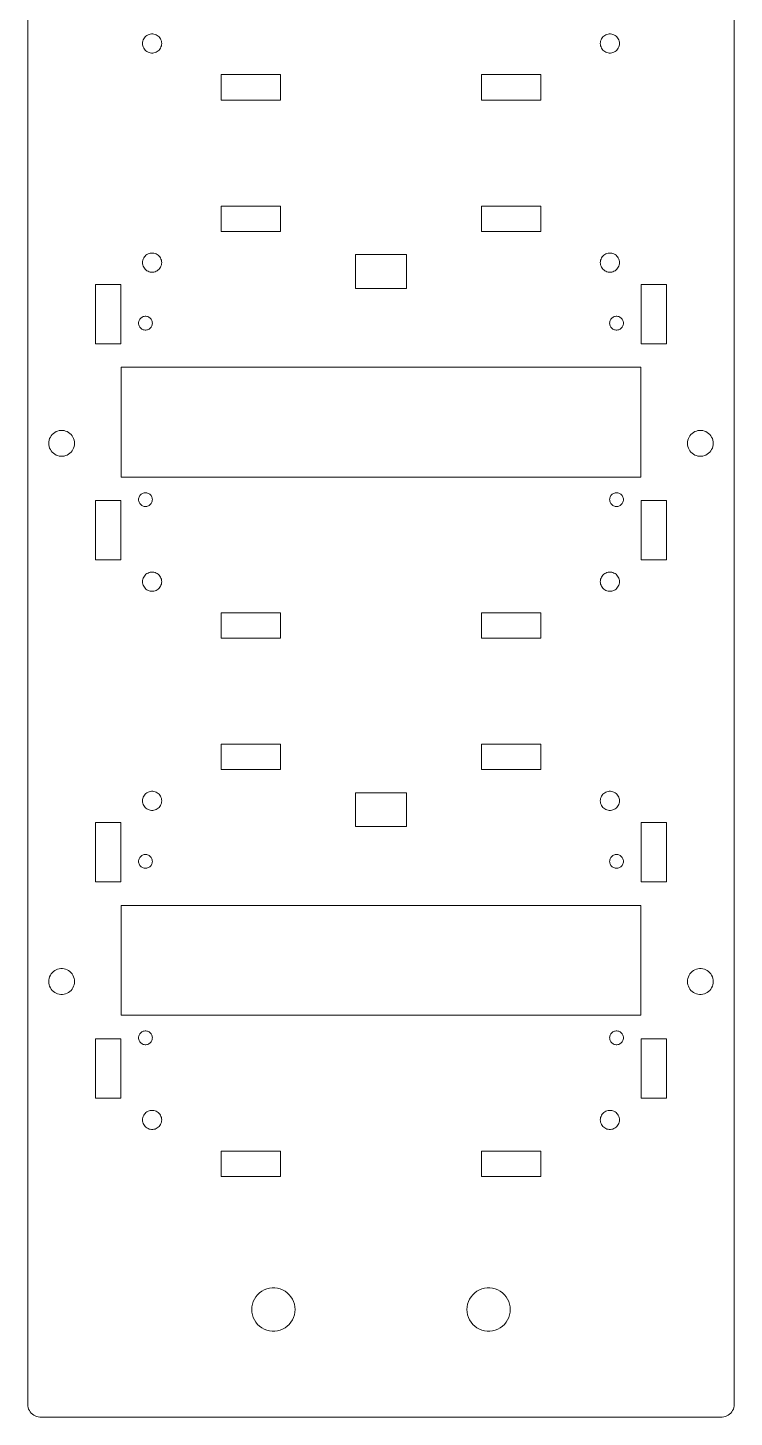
# Model space of a CAD drawing. Header units: millimetres. Extents: x -42 to 79, y -181 to 181.
# Drawn here: x -41.7 to 41.7, y -180.9 to -17 of the extents above; entities that cross this region are included whole.
import ezdxf

# ---------------------------------------------------------------- set-up
doc = ezdxf.new("R2010")
doc.units = ezdxf.units.MM
doc.layers.get('0').update_dxf_attribs({"linetype": 'CONTINUOUS', "lineweight": 0})

msp = doc.modelspace()

# ---------------------------------------------------------------- linework, layer by layer
for p, q in [((-41.7, -179.4), (-41.7, 179.4)), ((41.7, 179.4), (41.7, -179.4)), ((-27.847, -18.05), (-27.744, -17.952)), ((-27.744, -17.952), (-27.629, -17.869)), ((-27.629, -17.869), (-27.505, -17.801)), ((-27.505, -17.801), (-27.373, -17.748)), ((-27.373, -17.748), (-27.235, -17.713)), ((-27.235, -17.713), (-27.094, -17.695)), ((-27.094, -17.695), (-26.952, -17.695)), ((-26.952, -17.695), (-26.812, -17.713)), ((-26.812, -17.713), (-26.674, -17.748)), ((-26.674, -17.748), (-26.542, -17.801)), ((-26.542, -17.801), (-26.418, -17.869)), ((-26.418, -17.869), (-26.303, -17.952)), ((-26.303, -17.952), (-26.199, -18.05)), ((26.199, -18.05), (26.303, -17.952)), ((26.303, -17.952), (26.418, -17.869)), ((26.418, -17.869), (26.542, -17.801)), ((26.542, -17.801), (26.674, -17.748)), ((26.674, -17.748), (26.812, -17.713)), ((26.812, -17.713), (26.952, -17.695)), ((26.952, -17.695), (27.094, -17.695)), ((27.094, -17.695), (27.235, -17.713)), ((27.235, -17.713), (27.373, -17.748)), ((27.373, -17.748), (27.505, -17.801)), ((27.505, -17.801), (27.629, -17.869)), ((27.629, -17.869), (27.744, -17.952)), ((27.744, -17.952), (27.847, -18.05)), ((-28.154, -18.823), (-28.145, -18.682)), ((-28.145, -18.965), (-28.154, -18.823)), ((-28.145, -18.682), (-28.118, -18.542)), ((-28.118, -19.104), (-28.145, -18.965)), ((-28.118, -18.542), (-28.074, -18.407)), ((-28.074, -19.239), (-28.118, -19.104)), ((-28.074, -18.407), (-28.014, -18.279)), ((-28.014, -19.368), (-28.074, -19.239)), ((-28.014, -18.279), (-27.938, -18.159)), ((-27.938, -19.488), (-28.014, -19.368)), ((-27.938, -18.159), (-27.847, -18.05)), ((-27.847, -19.597), (-27.938, -19.488)), ((-27.744, -19.694), (-27.847, -19.597)), ((-26.199, -19.597), (-26.303, -19.694)), ((-26.199, -18.05), (-26.109, -18.159)), ((-26.109, -19.488), (-26.199, -19.597)), ((-26.109, -18.159), (-26.033, -18.279)), ((-26.033, -19.368), (-26.109, -19.488)), ((-26.033, -18.279), (-25.972, -18.407)), ((-25.972, -19.239), (-26.033, -19.368)), ((-25.972, -18.407), (-25.929, -18.542)), ((-25.929, -19.104), (-25.972, -19.239)), ((-25.929, -18.542), (-25.902, -18.682)), ((-25.902, -18.965), (-25.929, -19.104)), ((-25.902, -18.682), (-25.893, -18.823)), ((-25.893, -18.823), (-25.902, -18.965)), ((25.893, -18.823), (25.902, -18.682)), ((25.902, -18.965), (25.893, -18.823)), ((25.902, -18.682), (25.929, -18.542)), ((25.929, -19.104), (25.902, -18.965)), ((25.929, -18.542), (25.972, -18.407)), ((25.972, -19.239), (25.929, -19.104)), ((25.972, -18.407), (26.033, -18.279)), ((26.033, -19.368), (25.972, -19.239)), ((26.033, -18.279), (26.109, -18.159)), ((26.109, -19.488), (26.033, -19.368)), ((26.109, -18.159), (26.199, -18.05)), ((26.199, -19.597), (26.109, -19.488)), ((26.303, -19.694), (26.199, -19.597)), ((27.847, -19.597), (27.744, -19.694)), ((27.847, -18.05), (27.938, -18.159)), ((27.938, -19.488), (27.847, -19.597)), ((27.938, -18.159), (28.014, -18.279)), ((28.014, -19.368), (27.938, -19.488)), ((28.014, -18.279), (28.074, -18.407)), ((28.074, -19.239), (28.014, -19.368)), ((28.074, -18.407), (28.118, -18.542)), ((28.118, -19.104), (28.074, -19.239)), ((28.118, -18.542), (28.145, -18.682)), ((28.145, -18.965), (28.118, -19.104)), ((28.145, -18.682), (28.154, -18.823)), ((28.154, -18.823), (28.145, -18.965)), ((-27.629, -19.778), (-27.744, -19.694)), ((-27.505, -19.846), (-27.629, -19.778)), ((-27.373, -19.898), (-27.505, -19.846)), ((-27.235, -19.934), (-27.373, -19.898)), ((-27.094, -19.951), (-27.235, -19.934)), ((-26.952, -19.951), (-27.094, -19.951)), ((-26.812, -19.934), (-26.952, -19.951)), ((-26.674, -19.898), (-26.812, -19.934)), ((-26.542, -19.846), (-26.674, -19.898)), ((-26.418, -19.778), (-26.542, -19.846)), ((-26.303, -19.694), (-26.418, -19.778)), ((26.418, -19.778), (26.303, -19.694)), ((26.542, -19.846), (26.418, -19.778)), ((26.674, -19.898), (26.542, -19.846)), ((26.812, -19.934), (26.674, -19.898)), ((26.952, -19.951), (26.812, -19.934)), ((27.094, -19.951), (26.952, -19.951)), ((27.235, -19.934), (27.094, -19.951)), ((27.373, -19.898), (27.235, -19.934)), ((27.505, -19.846), (27.373, -19.898)), ((27.629, -19.778), (27.505, -19.846)), ((27.744, -19.694), (27.629, -19.778)), ((-18.85, -25.5), (-18.85, -22.5)), ((-18.85, -22.5), (-11.85, -22.5)), ((-11.85, -22.5), (-11.85, -25.5)), ((11.85, -25.5), (11.85, -22.5)), ((11.85, -22.5), (18.85, -22.5)), ((18.85, -22.5), (18.85, -25.5)), ((-11.85, -25.5), (-18.85, -25.5)), ((18.85, -25.5), (11.85, -25.5)), ((-18.85, -41), (-18.85, -38)), ((-18.85, -38), (-11.85, -38)), ((-11.85, -38), (-11.85, -41)), ((11.85, -41), (11.85, -38)), ((11.85, -38), (18.85, -38)), ((18.85, -38), (18.85, -41)), ((-11.85, -41), (-18.85, -41)), ((18.85, -41), (11.85, -41)), ((-28.074, -44.261), (-28.014, -44.132)), ((-28.014, -44.132), (-27.938, -44.012)), ((-27.938, -44.012), (-27.847, -43.903)), ((-27.847, -43.903), (-27.744, -43.806)), ((-27.744, -43.806), (-27.629, -43.722)), ((-27.629, -43.722), (-27.505, -43.654)), ((-27.505, -43.654), (-27.373, -43.602)), ((-27.373, -43.602), (-27.235, -43.566)), ((-27.235, -43.566), (-27.094, -43.549)), ((-27.094, -43.549), (-26.952, -43.549)), ((-26.952, -43.549), (-26.812, -43.566)), ((-26.812, -43.566), (-26.674, -43.602)), ((-26.674, -43.602), (-26.542, -43.654)), ((-26.542, -43.654), (-26.418, -43.722)), ((-26.418, -43.722), (-26.303, -43.806)), ((-26.303, -43.806), (-26.199, -43.903)), ((-26.199, -43.903), (-26.109, -44.012)), ((-26.109, -44.012), (-26.033, -44.132)), ((-26.033, -44.132), (-25.972, -44.261)), ((-3, -47.72), (-3, -43.72)), ((-3, -43.72), (3, -43.72)), ((3, -43.72), (3, -47.72)), ((25.972, -44.261), (26.033, -44.132)), ((26.033, -44.132), (26.109, -44.012)), ((26.109, -44.012), (26.199, -43.903)), ((26.199, -43.903), (26.303, -43.806)), ((26.303, -43.806), (26.418, -43.722)), ((26.418, -43.722), (26.542, -43.654)), ((26.542, -43.654), (26.674, -43.602)), ((26.674, -43.602), (26.812, -43.566)), ((26.812, -43.566), (26.952, -43.549)), ((26.952, -43.549), (27.094, -43.549)), ((27.094, -43.549), (27.235, -43.566)), ((27.235, -43.566), (27.373, -43.602)), ((27.373, -43.602), (27.505, -43.654)), ((27.505, -43.654), (27.629, -43.722)), ((27.629, -43.722), (27.744, -43.806)), ((27.744, -43.806), (27.847, -43.903)), ((27.847, -43.903), (27.938, -44.012)), ((27.938, -44.012), (28.014, -44.132)), ((28.014, -44.132), (28.074, -44.261)), ((-28.154, -44.677), (-28.145, -44.535)), ((-28.145, -44.818), (-28.154, -44.677)), ((-28.145, -44.535), (-28.118, -44.396)), ((-28.118, -44.958), (-28.145, -44.818)), ((-28.118, -44.396), (-28.074, -44.261)), ((-28.074, -45.093), (-28.118, -44.958)), ((-28.014, -45.221), (-28.074, -45.093)), ((-27.938, -45.341), (-28.014, -45.221)), ((-27.847, -45.45), (-27.938, -45.341)), ((-27.744, -45.548), (-27.847, -45.45)), ((-27.629, -45.631), (-27.744, -45.548)), ((-27.505, -45.699), (-27.629, -45.631)), ((-27.373, -45.752), (-27.505, -45.699)), ((-27.235, -45.787), (-27.373, -45.752)), ((-27.094, -45.805), (-27.235, -45.787)), ((-26.952, -45.805), (-27.094, -45.805)), ((-26.812, -45.787), (-26.952, -45.805)), ((-26.674, -45.752), (-26.812, -45.787)), ((-26.542, -45.699), (-26.674, -45.752)), ((-26.418, -45.631), (-26.542, -45.699)), ((-26.303, -45.548), (-26.418, -45.631)), ((-26.199, -45.45), (-26.303, -45.548)), ((-26.109, -45.341), (-26.199, -45.45)), ((-26.033, -45.221), (-26.109, -45.341)), ((-25.972, -45.093), (-26.033, -45.221)), ((-25.972, -44.261), (-25.929, -44.396)), ((-25.929, -44.958), (-25.972, -45.093)), ((-25.929, -44.396), (-25.902, -44.535)), ((-25.902, -44.818), (-25.929, -44.958)), ((-25.902, -44.535), (-25.893, -44.677)), ((-25.893, -44.677), (-25.902, -44.818)), ((25.893, -44.677), (25.902, -44.535)), ((25.902, -44.818), (25.893, -44.677)), ((25.902, -44.535), (25.929, -44.396)), ((25.929, -44.958), (25.902, -44.818)), ((25.929, -44.396), (25.972, -44.261)), ((25.972, -45.093), (25.929, -44.958)), ((26.033, -45.221), (25.972, -45.093)), ((26.109, -45.341), (26.033, -45.221)), ((26.199, -45.45), (26.109, -45.341)), ((26.303, -45.548), (26.199, -45.45)), ((26.418, -45.631), (26.303, -45.548)), ((26.542, -45.699), (26.418, -45.631)), ((26.674, -45.752), (26.542, -45.699)), ((26.812, -45.787), (26.674, -45.752)), ((26.952, -45.805), (26.812, -45.787)), ((27.094, -45.805), (26.952, -45.805)), ((27.235, -45.787), (27.094, -45.805)), ((27.373, -45.752), (27.235, -45.787)), ((27.505, -45.699), (27.373, -45.752)), ((27.629, -45.631), (27.505, -45.699)), ((27.744, -45.548), (27.629, -45.631)), ((27.847, -45.45), (27.744, -45.548)), ((27.938, -45.341), (27.847, -45.45)), ((28.014, -45.221), (27.938, -45.341)), ((28.074, -45.093), (28.014, -45.221)), ((28.074, -44.261), (28.118, -44.396)), ((28.118, -44.958), (28.074, -45.093)), ((28.118, -44.396), (28.145, -44.535)), ((28.145, -44.818), (28.118, -44.958)), ((28.145, -44.535), (28.154, -44.677)), ((28.154, -44.677), (28.145, -44.818)), ((-33.7, -54.25), (-33.7, -47.25)), ((-33.7, -47.25), (-30.7, -47.25)), ((-30.7, -47.25), (-30.7, -54.25)), ((30.7, -54.25), (30.7, -47.25)), ((30.7, -47.25), (33.7, -47.25)), ((33.7, -47.25), (33.7, -54.25)), ((3, -47.72), (-3, -47.72)), ((-28.62, -51.824), (-28.614, -51.722)), ((-28.614, -51.926), (-28.62, -51.824)), ((-28.614, -51.722), (-28.594, -51.622)), ((-28.594, -52.026), (-28.614, -51.926)), ((-28.594, -51.622), (-28.563, -51.524)), ((-28.563, -52.124), (-28.594, -52.026)), ((-28.563, -51.524), (-28.519, -51.432)), ((-28.519, -52.216), (-28.563, -52.124)), ((-28.519, -51.432), (-28.465, -51.346)), ((-28.465, -52.302), (-28.519, -52.216)), ((-28.465, -51.346), (-28.399, -51.267)), ((-28.399, -52.381), (-28.465, -52.302)), ((-28.399, -51.267), (-28.325, -51.197)), ((-28.325, -52.451), (-28.399, -52.381)), ((-28.325, -51.197), (-28.242, -51.137)), ((-28.242, -52.511), (-28.325, -52.451)), ((-28.242, -51.137), (-28.153, -51.087)), ((-28.153, -51.087), (-28.058, -51.05)), ((-28.058, -51.05), (-27.959, -51.024)), ((-27.959, -51.024), (-27.857, -51.012)), ((-27.857, -51.012), (-27.755, -51.012)), ((-27.755, -51.012), (-27.653, -51.024)), ((-27.653, -51.024), (-27.554, -51.05)), ((-27.554, -51.05), (-27.459, -51.087)), ((-27.459, -51.087), (-27.37, -51.137)), ((-27.37, -51.137), (-27.287, -51.197)), ((-27.287, -52.451), (-27.37, -52.511)), ((-27.287, -51.197), (-27.213, -51.267)), ((-27.213, -52.381), (-27.287, -52.451)), ((-27.213, -51.267), (-27.147, -51.346)), ((-27.147, -52.302), (-27.213, -52.381)), ((-27.147, -51.346), (-27.093, -51.432)), ((-27.093, -52.216), (-27.147, -52.302)), ((-27.093, -51.432), (-27.049, -51.524)), ((-27.049, -52.124), (-27.093, -52.216)), ((-27.049, -51.524), (-27.018, -51.622)), ((-27.018, -52.026), (-27.049, -52.124)), ((-27.018, -51.622), (-26.998, -51.722)), ((-26.998, -51.926), (-27.018, -52.026)), ((-26.998, -51.722), (-26.992, -51.824)), ((-26.992, -51.824), (-26.998, -51.926)), ((26.992, -51.824), (26.998, -51.722)), ((26.998, -51.926), (26.992, -51.824)), ((26.998, -51.722), (27.018, -51.622)), ((27.018, -52.026), (26.998, -51.926)), ((27.018, -51.622), (27.049, -51.524)), ((27.049, -52.124), (27.018, -52.026)), ((27.049, -51.524), (27.093, -51.432)), ((27.093, -52.216), (27.049, -52.124)), ((27.093, -51.432), (27.147, -51.346)), ((27.147, -52.302), (27.093, -52.216)), ((27.147, -51.346), (27.213, -51.267)), ((27.213, -52.381), (27.147, -52.302)), ((27.213, -51.267), (27.287, -51.197)), ((27.287, -52.451), (27.213, -52.381)), ((27.287, -51.197), (27.37, -51.137)), ((27.37, -52.511), (27.287, -52.451)), ((27.37, -51.137), (27.459, -51.087)), ((27.459, -51.087), (27.554, -51.05)), ((27.554, -51.05), (27.653, -51.024)), ((27.653, -51.024), (27.755, -51.012)), ((27.755, -51.012), (27.857, -51.012)), ((27.857, -51.012), (27.959, -51.024)), ((27.959, -51.024), (28.058, -51.05)), ((28.058, -51.05), (28.153, -51.087)), ((28.153, -51.087), (28.242, -51.137)), ((28.242, -51.137), (28.325, -51.197)), ((28.325, -52.451), (28.242, -52.511)), ((28.325, -51.197), (28.399, -51.267)), ((28.399, -52.381), (28.325, -52.451)), ((28.399, -51.267), (28.465, -51.346)), ((28.465, -52.302), (28.399, -52.381)), ((28.465, -51.346), (28.519, -51.432)), ((28.519, -52.216), (28.465, -52.302)), ((28.519, -51.432), (28.563, -51.524)), ((28.563, -52.124), (28.519, -52.216)), ((28.563, -51.524), (28.594, -51.622)), ((28.594, -52.026), (28.563, -52.124)), ((28.594, -51.622), (28.614, -51.722)), ((28.614, -51.926), (28.594, -52.026)), ((28.614, -51.722), (28.62, -51.824)), ((28.62, -51.824), (28.614, -51.926)), ((-28.153, -52.561), (-28.242, -52.511)), ((-28.058, -52.598), (-28.153, -52.561)), ((-27.959, -52.624), (-28.058, -52.598)), ((-27.857, -52.636), (-27.959, -52.624)), ((-27.755, -52.636), (-27.857, -52.636)), ((-27.653, -52.624), (-27.755, -52.636)), ((-27.554, -52.598), (-27.653, -52.624)), ((-27.459, -52.561), (-27.554, -52.598)), ((-27.37, -52.511), (-27.459, -52.561)), ((27.459, -52.561), (27.37, -52.511)), ((27.554, -52.598), (27.459, -52.561)), ((27.653, -52.624), (27.554, -52.598)), ((27.755, -52.636), (27.653, -52.624)), ((27.857, -52.636), (27.755, -52.636)), ((27.959, -52.624), (27.857, -52.636)), ((28.058, -52.598), (27.959, -52.624)), ((28.153, -52.561), (28.058, -52.598)), ((28.242, -52.511), (28.153, -52.561)), ((-30.7, -54.25), (-33.7, -54.25)), ((33.7, -54.25), (30.7, -54.25)), ((-30.665, -69.975), (-30.665, -57.025)), ((-30.665, -57.025), (30.665, -57.025)), ((30.665, -57.025), (30.665, -69.975)), ((-39.176, -65.621), (-39.117, -65.439)), ((-39.117, -65.439), (-39.035, -65.266)), ((-39.035, -65.266), (-38.933, -65.104)), ((-38.933, -65.104), (-38.811, -64.957)), ((-38.811, -64.957), (-38.671, -64.826)), ((-38.671, -64.826), (-38.517, -64.713)), ((-38.517, -64.713), (-38.349, -64.621)), ((-38.349, -64.621), (-38.171, -64.551)), ((-38.171, -64.551), (-37.986, -64.503)), ((-37.986, -64.503), (-37.796, -64.479)), ((-37.796, -64.479), (-37.604, -64.479)), ((-37.604, -64.479), (-37.414, -64.503)), ((-37.414, -64.503), (-37.229, -64.551)), ((-37.229, -64.551), (-37.051, -64.621)), ((-37.051, -64.621), (-36.883, -64.713)), ((-36.883, -64.713), (-36.729, -64.826)), ((-36.729, -64.826), (-36.589, -64.957)), ((-36.589, -64.957), (-36.467, -65.104)), ((-36.467, -65.104), (-36.365, -65.266)), ((-36.365, -65.266), (-36.283, -65.439)), ((-36.283, -65.439), (-36.224, -65.621)), ((36.224, -65.621), (36.283, -65.439)), ((36.283, -65.439), (36.365, -65.266)), ((36.365, -65.266), (36.467, -65.104)), ((36.467, -65.104), (36.589, -64.957)), ((36.589, -64.957), (36.729, -64.826)), ((36.729, -64.826), (36.883, -64.713)), ((36.883, -64.713), (37.051, -64.621)), ((37.051, -64.621), (37.229, -64.551)), ((37.229, -64.551), (37.414, -64.503)), ((37.414, -64.503), (37.604, -64.479)), ((37.604, -64.479), (37.796, -64.479)), ((37.796, -64.479), (37.986, -64.503)), ((37.986, -64.503), (38.171, -64.551)), ((38.171, -64.551), (38.349, -64.621)), ((38.349, -64.621), (38.517, -64.713)), ((38.517, -64.713), (38.671, -64.826)), ((38.671, -64.826), (38.811, -64.957)), ((38.811, -64.957), (38.933, -65.104)), ((38.933, -65.104), (39.035, -65.266)), ((39.035, -65.266), (39.117, -65.439)), ((39.117, -65.439), (39.176, -65.621)), ((-39.224, -66), (-39.212, -65.809)), ((-39.212, -66.191), (-39.224, -66)), ((-39.212, -65.809), (-39.176, -65.621)), ((-39.176, -66.379), (-39.212, -66.191)), ((-39.117, -66.561), (-39.176, -66.379)), ((-39.035, -66.734), (-39.117, -66.561)), ((-38.933, -66.896), (-39.035, -66.734)), ((-38.811, -67.043), (-38.933, -66.896)), ((-38.671, -67.174), (-38.811, -67.043)), ((-38.517, -67.287), (-38.671, -67.174)), ((-36.729, -67.174), (-36.883, -67.287)), ((-36.589, -67.043), (-36.729, -67.174)), ((-36.467, -66.896), (-36.589, -67.043)), ((-36.365, -66.734), (-36.467, -66.896)), ((-36.283, -66.561), (-36.365, -66.734)), ((-36.224, -66.379), (-36.283, -66.561)), ((-36.224, -65.621), (-36.188, -65.809)), ((-36.188, -66.191), (-36.224, -66.379)), ((-36.188, -65.809), (-36.176, -66)), ((-36.176, -66), (-36.188, -66.191)), ((36.176, -66), (36.188, -65.809)), ((36.188, -66.191), (36.176, -66)), ((36.188, -65.809), (36.224, -65.621)), ((36.224, -66.379), (36.188, -66.191)), ((36.283, -66.561), (36.224, -66.379)), ((36.365, -66.734), (36.283, -66.561)), ((36.467, -66.896), (36.365, -66.734)), ((36.589, -67.043), (36.467, -66.896)), ((36.729, -67.174), (36.589, -67.043)), ((36.883, -67.287), (36.729, -67.174)), ((38.671, -67.174), (38.517, -67.287)), ((38.811, -67.043), (38.671, -67.174)), ((38.933, -66.896), (38.811, -67.043)), ((39.035, -66.734), (38.933, -66.896)), ((39.117, -66.561), (39.035, -66.734)), ((39.176, -66.379), (39.117, -66.561)), ((39.176, -65.621), (39.212, -65.809)), ((39.212, -66.191), (39.176, -66.379)), ((39.212, -65.809), (39.224, -66)), ((39.224, -66), (39.212, -66.191)), ((-38.349, -67.379), (-38.517, -67.287)), ((-38.171, -67.449), (-38.349, -67.379)), ((-37.986, -67.497), (-38.171, -67.449)), ((-37.796, -67.521), (-37.986, -67.497)), ((-37.604, -67.521), (-37.796, -67.521)), ((-37.414, -67.497), (-37.604, -67.521)), ((-37.229, -67.449), (-37.414, -67.497)), ((-37.051, -67.379), (-37.229, -67.449)), ((-36.883, -67.287), (-37.051, -67.379)), ((37.051, -67.379), (36.883, -67.287)), ((37.229, -67.449), (37.051, -67.379)), ((37.414, -67.497), (37.229, -67.449)), ((37.604, -67.521), (37.414, -67.497)), ((37.796, -67.521), (37.604, -67.521)), ((37.986, -67.497), (37.796, -67.521)), ((38.171, -67.449), (37.986, -67.497)), ((38.349, -67.379), (38.171, -67.449)), ((38.517, -67.287), (38.349, -67.379)), ((30.665, -69.975), (-30.665, -69.975)), ((-28.465, -72.158), (-28.399, -72.079)), ((-28.399, -72.079), (-28.325, -72.009)), ((-28.325, -72.009), (-28.242, -71.949)), ((-28.242, -71.949), (-28.153, -71.899)), ((-28.153, -71.899), (-28.058, -71.862)), ((-28.058, -71.862), (-27.959, -71.836)), ((-27.959, -71.836), (-27.857, -71.824)), ((-27.857, -71.824), (-27.755, -71.824)), ((-27.755, -71.824), (-27.653, -71.836)), ((-27.653, -71.836), (-27.554, -71.862)), ((-27.554, -71.862), (-27.459, -71.899)), ((-27.459, -71.899), (-27.37, -71.949)), ((-27.37, -71.949), (-27.287, -72.009)), ((-27.287, -72.009), (-27.213, -72.079)), ((-27.213, -72.079), (-27.147, -72.158)), ((27.147, -72.158), (27.213, -72.079)), ((27.213, -72.079), (27.287, -72.009)), ((27.287, -72.009), (27.37, -71.949)), ((27.37, -71.949), (27.459, -71.899)), ((27.459, -71.899), (27.554, -71.862)), ((27.554, -71.862), (27.653, -71.836)), ((27.653, -71.836), (27.755, -71.824)), ((27.755, -71.824), (27.857, -71.824)), ((27.857, -71.824), (27.959, -71.836)), ((27.959, -71.836), (28.058, -71.862)), ((28.058, -71.862), (28.153, -71.899)), ((28.153, -71.899), (28.242, -71.949)), ((28.242, -71.949), (28.325, -72.009)), ((28.325, -72.009), (28.399, -72.079)), ((28.399, -72.079), (28.465, -72.158)), ((-33.7, -79.75), (-33.7, -72.75)), ((-33.7, -72.75), (-30.7, -72.75)), ((-30.7, -72.75), (-30.7, -79.75)), ((-28.62, -72.636), (-28.614, -72.534)), ((-28.614, -72.738), (-28.62, -72.636)), ((-28.614, -72.534), (-28.594, -72.434)), ((-28.594, -72.838), (-28.614, -72.738)), ((-28.594, -72.434), (-28.563, -72.336)), ((-28.563, -72.936), (-28.594, -72.838)), ((-28.563, -72.336), (-28.519, -72.244)), ((-28.519, -73.028), (-28.563, -72.936)), ((-28.519, -72.244), (-28.465, -72.158)), ((-28.465, -73.114), (-28.519, -73.028)), ((-28.399, -73.193), (-28.465, -73.114)), ((-28.325, -73.263), (-28.399, -73.193)), ((-28.242, -73.323), (-28.325, -73.263)), ((-28.153, -73.373), (-28.242, -73.323)), ((-28.058, -73.41), (-28.153, -73.373)), ((-27.959, -73.436), (-28.058, -73.41)), ((-27.857, -73.448), (-27.959, -73.436)), ((-27.755, -73.448), (-27.857, -73.448)), ((-27.653, -73.436), (-27.755, -73.448)), ((-27.554, -73.41), (-27.653, -73.436)), ((-27.459, -73.373), (-27.554, -73.41)), ((-27.37, -73.323), (-27.459, -73.373)), ((-27.287, -73.263), (-27.37, -73.323)), ((-27.213, -73.193), (-27.287, -73.263)), ((-27.147, -73.114), (-27.213, -73.193)), ((-27.147, -72.158), (-27.093, -72.244)), ((-27.093, -73.028), (-27.147, -73.114)), ((-27.093, -72.244), (-27.049, -72.336)), ((-27.049, -72.936), (-27.093, -73.028)), ((-27.049, -72.336), (-27.018, -72.434)), ((-27.018, -72.838), (-27.049, -72.936)), ((-27.018, -72.434), (-26.998, -72.534)), ((-26.998, -72.738), (-27.018, -72.838)), ((-26.998, -72.534), (-26.992, -72.636)), ((-26.992, -72.636), (-26.998, -72.738)), ((26.992, -72.636), (26.998, -72.534)), ((26.998, -72.738), (26.992, -72.636)), ((26.998, -72.534), (27.018, -72.434)), ((27.018, -72.838), (26.998, -72.738)), ((27.018, -72.434), (27.049, -72.336)), ((27.049, -72.936), (27.018, -72.838)), ((27.049, -72.336), (27.093, -72.244)), ((27.093, -73.028), (27.049, -72.936)), ((27.093, -72.244), (27.147, -72.158)), ((27.147, -73.114), (27.093, -73.028)), ((27.213, -73.193), (27.147, -73.114)), ((27.287, -73.263), (27.213, -73.193)), ((27.37, -73.323), (27.287, -73.263)), ((27.459, -73.373), (27.37, -73.323)), ((27.554, -73.41), (27.459, -73.373)), ((27.653, -73.436), (27.554, -73.41)), ((27.755, -73.448), (27.653, -73.436)), ((27.857, -73.448), (27.755, -73.448)), ((27.959, -73.436), (27.857, -73.448)), ((28.058, -73.41), (27.959, -73.436)), ((28.153, -73.373), (28.058, -73.41)), ((28.242, -73.323), (28.153, -73.373)), ((28.325, -73.263), (28.242, -73.323)), ((28.399, -73.193), (28.325, -73.263)), ((28.465, -73.114), (28.399, -73.193)), ((28.465, -72.158), (28.519, -72.244)), ((28.519, -73.028), (28.465, -73.114)), ((28.519, -72.244), (28.563, -72.336)), ((28.563, -72.936), (28.519, -73.028)), ((28.563, -72.336), (28.594, -72.434)), ((28.594, -72.838), (28.563, -72.936)), ((28.594, -72.434), (28.614, -72.534)), ((28.614, -72.738), (28.594, -72.838)), ((28.614, -72.534), (28.62, -72.636)), ((28.62, -72.636), (28.614, -72.738)), ((30.7, -79.75), (30.7, -72.75)), ((30.7, -72.75), (33.7, -72.75)), ((33.7, -72.75), (33.7, -79.75)), ((-30.7, -79.75), (-33.7, -79.75)), ((33.7, -79.75), (30.7, -79.75)), ((-28.118, -82.042), (-28.074, -81.907)), ((-28.074, -81.907), (-28.014, -81.779)), ((-28.014, -81.779), (-27.938, -81.659)), ((-27.938, -81.659), (-27.847, -81.55)), ((-27.847, -81.55), (-27.744, -81.452)), ((-27.744, -81.452), (-27.629, -81.369)), ((-27.629, -81.369), (-27.505, -81.301)), ((-27.505, -81.301), (-27.373, -81.248)), ((-27.373, -81.248), (-27.235, -81.213)), ((-27.235, -81.213), (-27.094, -81.195)), ((-27.094, -81.195), (-26.952, -81.195)), ((-26.952, -81.195), (-26.812, -81.213)), ((-26.812, -81.213), (-26.674, -81.248)), ((-26.674, -81.248), (-26.542, -81.301)), ((-26.542, -81.301), (-26.418, -81.369)), ((-26.418, -81.369), (-26.303, -81.452)), ((-26.303, -81.452), (-26.199, -81.55)), ((-26.199, -81.55), (-26.109, -81.659)), ((-26.109, -81.659), (-26.033, -81.779)), ((-26.033, -81.779), (-25.972, -81.907)), ((-25.972, -81.907), (-25.929, -82.042)), ((25.929, -82.042), (25.972, -81.907)), ((25.972, -81.907), (26.033, -81.779)), ((26.033, -81.779), (26.109, -81.659)), ((26.109, -81.659), (26.199, -81.55)), ((26.199, -81.55), (26.303, -81.452)), ((26.303, -81.452), (26.418, -81.369)), ((26.418, -81.369), (26.542, -81.301)), ((26.542, -81.301), (26.674, -81.248)), ((26.674, -81.248), (26.812, -81.213)), ((26.812, -81.213), (26.952, -81.195)), ((26.952, -81.195), (27.094, -81.195)), ((27.094, -81.195), (27.235, -81.213)), ((27.235, -81.213), (27.373, -81.248)), ((27.373, -81.248), (27.505, -81.301)), ((27.505, -81.301), (27.629, -81.369)), ((27.629, -81.369), (27.744, -81.452)), ((27.744, -81.452), (27.847, -81.55)), ((27.847, -81.55), (27.938, -81.659)), ((27.938, -81.659), (28.014, -81.779)), ((28.014, -81.779), (28.074, -81.907)), ((28.074, -81.907), (28.118, -82.042)), ((-28.154, -82.323), (-28.145, -82.182)), ((-28.145, -82.465), (-28.154, -82.323)), ((-28.145, -82.182), (-28.118, -82.042)), ((-28.118, -82.604), (-28.145, -82.465)), ((-28.074, -82.739), (-28.118, -82.604)), ((-28.014, -82.868), (-28.074, -82.739)), ((-27.938, -82.988), (-28.014, -82.868)), ((-27.847, -83.097), (-27.938, -82.988)), ((-27.744, -83.194), (-27.847, -83.097)), ((-27.629, -83.278), (-27.744, -83.194)), ((-27.505, -83.346), (-27.629, -83.278)), ((-27.373, -83.398), (-27.505, -83.346)), ((-27.235, -83.434), (-27.373, -83.398)), ((-27.094, -83.451), (-27.235, -83.434)), ((-26.952, -83.451), (-27.094, -83.451)), ((-26.812, -83.434), (-26.952, -83.451)), ((-26.674, -83.398), (-26.812, -83.434)), ((-26.542, -83.346), (-26.674, -83.398)), ((-26.418, -83.278), (-26.542, -83.346)), ((-26.303, -83.194), (-26.418, -83.278)), ((-26.199, -83.097), (-26.303, -83.194)), ((-26.109, -82.988), (-26.199, -83.097)), ((-26.033, -82.868), (-26.109, -82.988)), ((-25.972, -82.739), (-26.033, -82.868)), ((-25.929, -82.604), (-25.972, -82.739)), ((-25.929, -82.042), (-25.902, -82.182)), ((-25.902, -82.465), (-25.929, -82.604)), ((-25.902, -82.182), (-25.893, -82.323)), ((-25.893, -82.323), (-25.902, -82.465)), ((25.893, -82.323), (25.902, -82.182)), ((25.902, -82.465), (25.893, -82.323)), ((25.902, -82.182), (25.929, -82.042)), ((25.929, -82.604), (25.902, -82.465)), ((25.972, -82.739), (25.929, -82.604)), ((26.033, -82.868), (25.972, -82.739)), ((26.109, -82.988), (26.033, -82.868)), ((26.199, -83.097), (26.109, -82.988)), ((26.303, -83.194), (26.199, -83.097)), ((26.418, -83.278), (26.303, -83.194)), ((26.542, -83.346), (26.418, -83.278)), ((26.674, -83.398), (26.542, -83.346)), ((26.812, -83.434), (26.674, -83.398)), ((26.952, -83.451), (26.812, -83.434)), ((27.094, -83.451), (26.952, -83.451)), ((27.235, -83.434), (27.094, -83.451)), ((27.373, -83.398), (27.235, -83.434)), ((27.505, -83.346), (27.373, -83.398)), ((27.629, -83.278), (27.505, -83.346)), ((27.744, -83.194), (27.629, -83.278)), ((27.847, -83.097), (27.744, -83.194)), ((27.938, -82.988), (27.847, -83.097)), ((28.014, -82.868), (27.938, -82.988)), ((28.074, -82.739), (28.014, -82.868)), ((28.118, -82.604), (28.074, -82.739)), ((28.118, -82.042), (28.145, -82.182)), ((28.145, -82.465), (28.118, -82.604)), ((28.145, -82.182), (28.154, -82.323)), ((28.154, -82.323), (28.145, -82.465)), ((-18.85, -89), (-18.85, -86)), ((-18.85, -86), (-11.85, -86)), ((-11.85, -86), (-11.85, -89)), ((11.85, -89), (11.85, -86)), ((11.85, -86), (18.85, -86)), ((18.85, -86), (18.85, -89)), ((-11.85, -89), (-18.85, -89)), ((18.85, -89), (11.85, -89)), ((-18.85, -104.5), (-18.85, -101.5)), ((-18.85, -101.5), (-11.85, -101.5)), ((-11.85, -101.5), (-11.85, -104.5)), ((11.85, -104.5), (11.85, -101.5)), ((11.85, -101.5), (18.85, -101.5)), ((18.85, -101.5), (18.85, -104.5)), ((-11.85, -104.5), (-18.85, -104.5)), ((18.85, -104.5), (11.85, -104.5)), ((-28.154, -108.177), (-28.145, -108.035)), ((-28.145, -108.318), (-28.154, -108.177)), ((-28.145, -108.035), (-28.118, -107.896)), ((-28.118, -107.896), (-28.074, -107.761)), ((-28.074, -107.761), (-28.014, -107.632)), ((-28.014, -107.632), (-27.938, -107.512)), ((-27.938, -107.512), (-27.847, -107.403)), ((-27.847, -107.403), (-27.744, -107.306)), ((-27.744, -107.306), (-27.629, -107.222)), ((-27.629, -107.222), (-27.505, -107.154)), ((-27.505, -107.154), (-27.373, -107.102)), ((-27.373, -107.102), (-27.235, -107.066)), ((-27.235, -107.066), (-27.094, -107.049)), ((-27.094, -107.049), (-26.952, -107.049)), ((-26.952, -107.049), (-26.812, -107.066)), ((-26.812, -107.066), (-26.674, -107.102)), ((-26.674, -107.102), (-26.542, -107.154)), ((-26.542, -107.154), (-26.418, -107.222)), ((-26.418, -107.222), (-26.303, -107.306)), ((-26.303, -107.306), (-26.199, -107.403)), ((-26.199, -107.403), (-26.109, -107.512)), ((-26.109, -107.512), (-26.033, -107.632)), ((-26.033, -107.632), (-25.972, -107.761)), ((-25.972, -107.761), (-25.929, -107.896)), ((-25.929, -107.896), (-25.902, -108.035)), ((-25.902, -108.035), (-25.893, -108.177)), ((-25.893, -108.177), (-25.902, -108.318)), ((-3, -111.22), (-3, -107.22)), ((-3, -107.22), (3, -107.22)), ((3, -107.22), (3, -111.22)), ((25.893, -108.177), (25.902, -108.035)), ((25.902, -108.318), (25.893, -108.177)), ((25.902, -108.035), (25.929, -107.896)), ((25.929, -107.896), (25.972, -107.761)), ((25.972, -107.761), (26.033, -107.632)), ((26.033, -107.632), (26.109, -107.512)), ((26.109, -107.512), (26.199, -107.403)), ((26.199, -107.403), (26.303, -107.306)), ((26.303, -107.306), (26.418, -107.222)), ((26.418, -107.222), (26.542, -107.154)), ((26.542, -107.154), (26.674, -107.102)), ((26.674, -107.102), (26.812, -107.066)), ((26.812, -107.066), (26.952, -107.049)), ((26.952, -107.049), (27.094, -107.049)), ((27.094, -107.049), (27.235, -107.066)), ((27.235, -107.066), (27.373, -107.102)), ((27.373, -107.102), (27.505, -107.154)), ((27.505, -107.154), (27.629, -107.222)), ((27.629, -107.222), (27.744, -107.306)), ((27.744, -107.306), (27.847, -107.403)), ((27.847, -107.403), (27.938, -107.512)), ((27.938, -107.512), (28.014, -107.632)), ((28.014, -107.632), (28.074, -107.761)), ((28.074, -107.761), (28.118, -107.896)), ((28.118, -107.896), (28.145, -108.035)), ((28.145, -108.035), (28.154, -108.177)), ((28.154, -108.177), (28.145, -108.318)), ((-28.118, -108.458), (-28.145, -108.318)), ((-28.074, -108.593), (-28.118, -108.458)), ((-28.014, -108.721), (-28.074, -108.593)), ((-27.938, -108.841), (-28.014, -108.721)), ((-27.847, -108.95), (-27.938, -108.841)), ((-27.744, -109.048), (-27.847, -108.95)), ((-27.629, -109.131), (-27.744, -109.048)), ((-27.505, -109.199), (-27.629, -109.131)), ((-27.373, -109.252), (-27.505, -109.199)), ((-27.235, -109.287), (-27.373, -109.252)), ((-27.094, -109.305), (-27.235, -109.287)), ((-26.952, -109.305), (-27.094, -109.305)), ((-26.812, -109.287), (-26.952, -109.305)), ((-26.674, -109.252), (-26.812, -109.287)), ((-26.542, -109.199), (-26.674, -109.252)), ((-26.418, -109.131), (-26.542, -109.199)), ((-26.303, -109.048), (-26.418, -109.131)), ((-26.199, -108.95), (-26.303, -109.048)), ((-26.109, -108.841), (-26.199, -108.95)), ((-26.033, -108.721), (-26.109, -108.841)), ((-25.972, -108.593), (-26.033, -108.721)), ((-25.929, -108.458), (-25.972, -108.593)), ((-25.902, -108.318), (-25.929, -108.458)), ((25.929, -108.458), (25.902, -108.318)), ((25.972, -108.593), (25.929, -108.458)), ((26.033, -108.721), (25.972, -108.593)), ((26.109, -108.841), (26.033, -108.721)), ((26.199, -108.95), (26.109, -108.841)), ((26.303, -109.048), (26.199, -108.95)), ((26.418, -109.131), (26.303, -109.048)), ((26.542, -109.199), (26.418, -109.131)), ((26.674, -109.252), (26.542, -109.199)), ((26.812, -109.287), (26.674, -109.252)), ((26.952, -109.305), (26.812, -109.287)), ((27.094, -109.305), (26.952, -109.305)), ((27.235, -109.287), (27.094, -109.305)), ((27.373, -109.252), (27.235, -109.287)), ((27.505, -109.199), (27.373, -109.252)), ((27.629, -109.131), (27.505, -109.199)), ((27.744, -109.048), (27.629, -109.131)), ((27.847, -108.95), (27.744, -109.048)), ((27.938, -108.841), (27.847, -108.95)), ((28.014, -108.721), (27.938, -108.841)), ((28.074, -108.593), (28.014, -108.721)), ((28.118, -108.458), (28.074, -108.593)), ((28.145, -108.318), (28.118, -108.458)), ((-33.7, -117.75), (-33.7, -110.75)), ((-33.7, -110.75), (-30.7, -110.75)), ((-30.7, -110.75), (-30.7, -117.75)), ((3, -111.22), (-3, -111.22)), ((30.7, -117.75), (30.7, -110.75)), ((30.7, -110.75), (33.7, -110.75)), ((33.7, -110.75), (33.7, -117.75)), ((-28.399, -114.767), (-28.325, -114.697)), ((-28.325, -114.697), (-28.242, -114.637)), ((-28.242, -114.637), (-28.153, -114.587)), ((-28.153, -114.587), (-28.058, -114.55)), ((-28.058, -114.55), (-27.959, -114.524)), ((-27.959, -114.524), (-27.857, -114.512)), ((-27.857, -114.512), (-27.755, -114.512)), ((-27.755, -114.512), (-27.653, -114.524)), ((-27.653, -114.524), (-27.554, -114.55)), ((-27.554, -114.55), (-27.459, -114.587)), ((-27.459, -114.587), (-27.37, -114.637)), ((-27.37, -114.637), (-27.287, -114.697)), ((-27.287, -114.697), (-27.213, -114.767)), ((27.213, -114.767), (27.287, -114.697)), ((27.287, -114.697), (27.37, -114.637)), ((27.37, -114.637), (27.459, -114.587)), ((27.459, -114.587), (27.554, -114.55)), ((27.554, -114.55), (27.653, -114.524)), ((27.653, -114.524), (27.755, -114.512)), ((27.755, -114.512), (27.857, -114.512)), ((27.857, -114.512), (27.959, -114.524)), ((27.959, -114.524), (28.058, -114.55)), ((28.058, -114.55), (28.153, -114.587)), ((28.153, -114.587), (28.242, -114.637)), ((28.242, -114.637), (28.325, -114.697)), ((28.325, -114.697), (28.399, -114.767)), ((-28.62, -115.324), (-28.614, -115.222)), ((-28.614, -115.426), (-28.62, -115.324)), ((-28.614, -115.222), (-28.594, -115.122)), ((-28.594, -115.526), (-28.614, -115.426)), ((-28.594, -115.122), (-28.563, -115.024)), ((-28.563, -115.624), (-28.594, -115.526)), ((-28.563, -115.024), (-28.519, -114.932)), ((-28.519, -115.716), (-28.563, -115.624)), ((-28.519, -114.932), (-28.465, -114.846)), ((-28.465, -115.802), (-28.519, -115.716)), ((-28.465, -114.846), (-28.399, -114.767)), ((-28.399, -115.881), (-28.465, -115.802)), ((-28.325, -115.951), (-28.399, -115.881)), ((-28.242, -116.011), (-28.325, -115.951)), ((-28.153, -116.061), (-28.242, -116.011)), ((-28.058, -116.098), (-28.153, -116.061)), ((-27.959, -116.124), (-28.058, -116.098)), ((-27.857, -116.136), (-27.959, -116.124)), ((-27.755, -116.136), (-27.857, -116.136)), ((-27.653, -116.124), (-27.755, -116.136)), ((-27.554, -116.098), (-27.653, -116.124)), ((-27.459, -116.061), (-27.554, -116.098)), ((-27.37, -116.011), (-27.459, -116.061)), ((-27.287, -115.951), (-27.37, -116.011)), ((-27.213, -115.881), (-27.287, -115.951)), ((-27.213, -114.767), (-27.147, -114.846)), ((-27.147, -115.802), (-27.213, -115.881)), ((-27.147, -114.846), (-27.093, -114.932)), ((-27.093, -115.716), (-27.147, -115.802)), ((-27.093, -114.932), (-27.049, -115.024)), ((-27.049, -115.624), (-27.093, -115.716)), ((-27.049, -115.024), (-27.018, -115.122)), ((-27.018, -115.526), (-27.049, -115.624)), ((-27.018, -115.122), (-26.998, -115.222)), ((-26.998, -115.426), (-27.018, -115.526)), ((-26.998, -115.222), (-26.992, -115.324)), ((-26.992, -115.324), (-26.998, -115.426)), ((26.992, -115.324), (26.998, -115.222)), ((26.998, -115.426), (26.992, -115.324)), ((26.998, -115.222), (27.018, -115.122)), ((27.018, -115.526), (26.998, -115.426)), ((27.018, -115.122), (27.049, -115.024)), ((27.049, -115.624), (27.018, -115.526)), ((27.049, -115.024), (27.093, -114.932)), ((27.093, -115.716), (27.049, -115.624)), ((27.093, -114.932), (27.147, -114.846)), ((27.147, -115.802), (27.093, -115.716)), ((27.147, -114.846), (27.213, -114.767)), ((27.213, -115.881), (27.147, -115.802)), ((27.287, -115.951), (27.213, -115.881)), ((27.37, -116.011), (27.287, -115.951)), ((27.459, -116.061), (27.37, -116.011)), ((27.554, -116.098), (27.459, -116.061)), ((27.653, -116.124), (27.554, -116.098)), ((27.755, -116.136), (27.653, -116.124)), ((27.857, -116.136), (27.755, -116.136)), ((27.959, -116.124), (27.857, -116.136)), ((28.058, -116.098), (27.959, -116.124)), ((28.153, -116.061), (28.058, -116.098)), ((28.242, -116.011), (28.153, -116.061)), ((28.325, -115.951), (28.242, -116.011)), ((28.399, -115.881), (28.325, -115.951)), ((28.399, -114.767), (28.465, -114.846)), ((28.465, -115.802), (28.399, -115.881)), ((28.465, -114.846), (28.519, -114.932)), ((28.519, -115.716), (28.465, -115.802)), ((28.519, -114.932), (28.563, -115.024)), ((28.563, -115.624), (28.519, -115.716)), ((28.563, -115.024), (28.594, -115.122)), ((28.594, -115.526), (28.563, -115.624)), ((28.594, -115.122), (28.614, -115.222)), ((28.614, -115.426), (28.594, -115.526)), ((28.614, -115.222), (28.62, -115.324)), ((28.62, -115.324), (28.614, -115.426)), ((-30.7, -117.75), (-33.7, -117.75)), ((33.7, -117.75), (30.7, -117.75)), ((-30.665, -133.475), (-30.665, -120.525)), ((-30.665, -120.525), (30.665, -120.525)), ((30.665, -120.525), (30.665, -133.475)), ((-39.224, -129.5), (-39.212, -129.309)), ((-39.212, -129.691), (-39.224, -129.5)), ((-39.212, -129.309), (-39.176, -129.121)), ((-39.176, -129.121), (-39.117, -128.939)), ((-39.117, -128.939), (-39.035, -128.766)), ((-39.035, -128.766), (-38.933, -128.604)), ((-38.933, -128.604), (-38.811, -128.457)), ((-38.811, -128.457), (-38.671, -128.326)), ((-38.671, -128.326), (-38.517, -128.213)), ((-38.517, -128.213), (-38.349, -128.121)), ((-38.349, -128.121), (-38.171, -128.051)), ((-38.171, -128.051), (-37.986, -128.003)), ((-37.986, -128.003), (-37.796, -127.979)), ((-37.796, -127.979), (-37.604, -127.979)), ((-37.604, -127.979), (-37.414, -128.003)), ((-37.414, -128.003), (-37.229, -128.051)), ((-37.229, -128.051), (-37.051, -128.121)), ((-37.051, -128.121), (-36.883, -128.213)), ((-36.883, -128.213), (-36.729, -128.326)), ((-36.729, -128.326), (-36.589, -128.457)), ((-36.589, -128.457), (-36.467, -128.604)), ((-36.467, -128.604), (-36.365, -128.766)), ((-36.365, -128.766), (-36.283, -128.939)), ((-36.283, -128.939), (-36.224, -129.121)), ((-36.224, -129.121), (-36.188, -129.309)), ((-36.188, -129.309), (-36.176, -129.5)), ((-36.176, -129.5), (-36.188, -129.691)), ((36.176, -129.5), (36.188, -129.309)), ((36.188, -129.691), (36.176, -129.5)), ((36.188, -129.309), (36.224, -129.121)), ((36.224, -129.121), (36.283, -128.939)), ((36.283, -128.939), (36.365, -128.766)), ((36.365, -128.766), (36.467, -128.604)), ((36.467, -128.604), (36.589, -128.457)), ((36.589, -128.457), (36.729, -128.326)), ((36.729, -128.326), (36.883, -128.213)), ((36.883, -128.213), (37.051, -128.121)), ((37.051, -128.121), (37.229, -128.051)), ((37.229, -128.051), (37.414, -128.003)), ((37.414, -128.003), (37.604, -127.979)), ((37.604, -127.979), (37.796, -127.979)), ((37.796, -127.979), (37.986, -128.003)), ((37.986, -128.003), (38.171, -128.051)), ((38.171, -128.051), (38.349, -128.121)), ((38.349, -128.121), (38.517, -128.213)), ((38.517, -128.213), (38.671, -128.326)), ((38.671, -128.326), (38.811, -128.457)), ((38.811, -128.457), (38.933, -128.604)), ((38.933, -128.604), (39.035, -128.766)), ((39.035, -128.766), (39.117, -128.939)), ((39.117, -128.939), (39.176, -129.121)), ((39.176, -129.121), (39.212, -129.309)), ((39.212, -129.309), (39.224, -129.5)), ((39.224, -129.5), (39.212, -129.691)), ((-39.176, -129.879), (-39.212, -129.691)), ((-39.117, -130.061), (-39.176, -129.879)), ((-39.035, -130.234), (-39.117, -130.061)), ((-38.933, -130.396), (-39.035, -130.234)), ((-38.811, -130.543), (-38.933, -130.396)), ((-38.671, -130.674), (-38.811, -130.543)), ((-38.517, -130.787), (-38.671, -130.674)), ((-38.349, -130.879), (-38.517, -130.787)), ((-38.171, -130.949), (-38.349, -130.879)), ((-37.986, -130.997), (-38.171, -130.949)), ((-37.796, -131.021), (-37.986, -130.997)), ((-37.604, -131.021), (-37.796, -131.021)), ((-37.414, -130.997), (-37.604, -131.021)), ((-37.229, -130.949), (-37.414, -130.997)), ((-37.051, -130.879), (-37.229, -130.949)), ((-36.883, -130.787), (-37.051, -130.879)), ((-36.729, -130.674), (-36.883, -130.787)), ((-36.589, -130.543), (-36.729, -130.674)), ((-36.467, -130.396), (-36.589, -130.543)), ((-36.365, -130.234), (-36.467, -130.396)), ((-36.283, -130.061), (-36.365, -130.234)), ((-36.224, -129.879), (-36.283, -130.061)), ((-36.188, -129.691), (-36.224, -129.879)), ((36.224, -129.879), (36.188, -129.691)), ((36.283, -130.061), (36.224, -129.879)), ((36.365, -130.234), (36.283, -130.061)), ((36.467, -130.396), (36.365, -130.234)), ((36.589, -130.543), (36.467, -130.396)), ((36.729, -130.674), (36.589, -130.543)), ((36.883, -130.787), (36.729, -130.674)), ((37.051, -130.879), (36.883, -130.787)), ((37.229, -130.949), (37.051, -130.879)), ((37.414, -130.997), (37.229, -130.949)), ((37.604, -131.021), (37.414, -130.997)), ((37.796, -131.021), (37.604, -131.021)), ((37.986, -130.997), (37.796, -131.021)), ((38.171, -130.949), (37.986, -130.997)), ((38.349, -130.879), (38.171, -130.949)), ((38.517, -130.787), (38.349, -130.879)), ((38.671, -130.674), (38.517, -130.787)), ((38.811, -130.543), (38.671, -130.674)), ((38.933, -130.396), (38.811, -130.543)), ((39.035, -130.234), (38.933, -130.396)), ((39.117, -130.061), (39.035, -130.234)), ((39.176, -129.879), (39.117, -130.061)), ((39.212, -129.691), (39.176, -129.879)), ((30.665, -133.475), (-30.665, -133.475)), ((-28.62, -136.136), (-28.614, -136.034)), ((-28.614, -136.034), (-28.594, -135.934)), ((-28.594, -135.934), (-28.563, -135.836)), ((-28.563, -135.836), (-28.519, -135.744)), ((-28.519, -135.744), (-28.465, -135.658)), ((-28.465, -135.658), (-28.399, -135.579)), ((-28.399, -135.579), (-28.325, -135.509)), ((-28.325, -135.509), (-28.242, -135.449)), ((-28.242, -135.449), (-28.153, -135.399)), ((-28.153, -135.399), (-28.058, -135.362)), ((-28.058, -135.362), (-27.959, -135.336)), ((-27.959, -135.336), (-27.857, -135.324)), ((-27.857, -135.324), (-27.755, -135.324)), ((-27.755, -135.324), (-27.653, -135.336)), ((-27.653, -135.336), (-27.554, -135.362)), ((-27.554, -135.362), (-27.459, -135.399)), ((-27.459, -135.399), (-27.37, -135.449)), ((-27.37, -135.449), (-27.287, -135.509)), ((-27.287, -135.509), (-27.213, -135.579)), ((-27.213, -135.579), (-27.147, -135.658)), ((-27.147, -135.658), (-27.093, -135.744)), ((-27.093, -135.744), (-27.049, -135.836)), ((-27.049, -135.836), (-27.018, -135.934)), ((-27.018, -135.934), (-26.998, -136.034)), ((-26.998, -136.034), (-26.992, -136.136)), ((26.992, -136.136), (26.998, -136.034)), ((26.998, -136.034), (27.018, -135.934)), ((27.018, -135.934), (27.049, -135.836)), ((27.049, -135.836), (27.093, -135.744)), ((27.093, -135.744), (27.147, -135.658)), ((27.147, -135.658), (27.213, -135.579)), ((27.213, -135.579), (27.287, -135.509)), ((27.287, -135.509), (27.37, -135.449)), ((27.37, -135.449), (27.459, -135.399)), ((27.459, -135.399), (27.554, -135.362)), ((27.554, -135.362), (27.653, -135.336)), ((27.653, -135.336), (27.755, -135.324)), ((27.755, -135.324), (27.857, -135.324)), ((27.857, -135.324), (27.959, -135.336)), ((27.959, -135.336), (28.058, -135.362)), ((28.058, -135.362), (28.153, -135.399)), ((28.153, -135.399), (28.242, -135.449)), ((28.242, -135.449), (28.325, -135.509)), ((28.325, -135.509), (28.399, -135.579)), ((28.399, -135.579), (28.465, -135.658)), ((28.465, -135.658), (28.519, -135.744)), ((28.519, -135.744), (28.563, -135.836)), ((28.563, -135.836), (28.594, -135.934)), ((28.594, -135.934), (28.614, -136.034)), ((28.614, -136.034), (28.62, -136.136)), ((-33.7, -143.25), (-33.7, -136.25)), ((-33.7, -136.25), (-30.7, -136.25)), ((-30.7, -136.25), (-30.7, -143.25)), ((-28.614, -136.238), (-28.62, -136.136)), ((-28.594, -136.338), (-28.614, -136.238)), ((-28.563, -136.436), (-28.594, -136.338)), ((-28.519, -136.528), (-28.563, -136.436)), ((-28.465, -136.614), (-28.519, -136.528)), ((-28.399, -136.693), (-28.465, -136.614)), ((-28.325, -136.763), (-28.399, -136.693)), ((-28.242, -136.823), (-28.325, -136.763)), ((-28.153, -136.873), (-28.242, -136.823)), ((-28.058, -136.91), (-28.153, -136.873)), ((-27.959, -136.936), (-28.058, -136.91)), ((-27.857, -136.948), (-27.959, -136.936)), ((-27.755, -136.948), (-27.857, -136.948)), ((-27.653, -136.936), (-27.755, -136.948)), ((-27.554, -136.91), (-27.653, -136.936)), ((-27.459, -136.873), (-27.554, -136.91)), ((-27.37, -136.823), (-27.459, -136.873)), ((-27.287, -136.763), (-27.37, -136.823)), ((-27.213, -136.693), (-27.287, -136.763)), ((-27.147, -136.614), (-27.213, -136.693)), ((-27.093, -136.528), (-27.147, -136.614)), ((-27.049, -136.436), (-27.093, -136.528)), ((-27.018, -136.338), (-27.049, -136.436)), ((-26.998, -136.238), (-27.018, -136.338)), ((-26.992, -136.136), (-26.998, -136.238)), ((26.998, -136.238), (26.992, -136.136)), ((27.018, -136.338), (26.998, -136.238)), ((27.049, -136.436), (27.018, -136.338)), ((27.093, -136.528), (27.049, -136.436)), ((27.147, -136.614), (27.093, -136.528)), ((27.213, -136.693), (27.147, -136.614)), ((27.287, -136.763), (27.213, -136.693)), ((27.37, -136.823), (27.287, -136.763)), ((27.459, -136.873), (27.37, -136.823)), ((27.554, -136.91), (27.459, -136.873)), ((27.653, -136.936), (27.554, -136.91)), ((27.755, -136.948), (27.653, -136.936)), ((27.857, -136.948), (27.755, -136.948)), ((27.959, -136.936), (27.857, -136.948)), ((28.058, -136.91), (27.959, -136.936)), ((28.153, -136.873), (28.058, -136.91)), ((28.242, -136.823), (28.153, -136.873)), ((28.325, -136.763), (28.242, -136.823)), ((28.399, -136.693), (28.325, -136.763)), ((28.465, -136.614), (28.399, -136.693)), ((28.519, -136.528), (28.465, -136.614)), ((28.563, -136.436), (28.519, -136.528)), ((28.594, -136.338), (28.563, -136.436)), ((28.614, -136.238), (28.594, -136.338)), ((28.62, -136.136), (28.614, -136.238)), ((30.7, -143.25), (30.7, -136.25)), ((30.7, -136.25), (33.7, -136.25)), ((33.7, -136.25), (33.7, -143.25)), ((-30.7, -143.25), (-33.7, -143.25)), ((33.7, -143.25), (30.7, -143.25)), ((-28.154, -145.823), (-28.145, -145.682)), ((-28.145, -145.965), (-28.154, -145.823)), ((-28.145, -145.682), (-28.118, -145.542)), ((-28.118, -145.542), (-28.074, -145.407)), ((-28.074, -145.407), (-28.014, -145.279)), ((-28.014, -145.279), (-27.938, -145.159)), ((-27.938, -145.159), (-27.847, -145.05)), ((-27.847, -145.05), (-27.744, -144.952)), ((-27.744, -144.952), (-27.629, -144.869)), ((-27.629, -144.869), (-27.505, -144.801)), ((-27.505, -144.801), (-27.373, -144.748)), ((-27.373, -144.748), (-27.235, -144.713)), ((-27.235, -144.713), (-27.094, -144.695)), ((-27.094, -144.695), (-26.952, -144.695)), ((-26.952, -144.695), (-26.812, -144.713)), ((-26.812, -144.713), (-26.674, -144.748)), ((-26.674, -144.748), (-26.542, -144.801)), ((-26.542, -144.801), (-26.418, -144.869)), ((-26.418, -144.869), (-26.303, -144.952)), ((-26.303, -144.952), (-26.199, -145.05)), ((-26.199, -145.05), (-26.109, -145.159)), ((-26.109, -145.159), (-26.033, -145.279)), ((-26.033, -145.279), (-25.972, -145.407)), ((-25.972, -145.407), (-25.929, -145.542)), ((-25.929, -145.542), (-25.902, -145.682)), ((-25.902, -145.682), (-25.893, -145.823)), ((-25.893, -145.823), (-25.902, -145.965)), ((25.893, -145.823), (25.902, -145.682)), ((25.902, -145.965), (25.893, -145.823)), ((25.902, -145.682), (25.929, -145.542)), ((25.929, -145.542), (25.972, -145.407)), ((25.972, -145.407), (26.033, -145.279)), ((26.033, -145.279), (26.109, -145.159)), ((26.109, -145.159), (26.199, -145.05)), ((26.199, -145.05), (26.303, -144.952)), ((26.303, -144.952), (26.418, -144.869)), ((26.418, -144.869), (26.542, -144.801)), ((26.542, -144.801), (26.674, -144.748)), ((26.674, -144.748), (26.812, -144.713)), ((26.812, -144.713), (26.952, -144.695)), ((26.952, -144.695), (27.094, -144.695)), ((27.094, -144.695), (27.235, -144.713)), ((27.235, -144.713), (27.373, -144.748)), ((27.373, -144.748), (27.505, -144.801)), ((27.505, -144.801), (27.629, -144.869)), ((27.629, -144.869), (27.744, -144.952)), ((27.744, -144.952), (27.847, -145.05)), ((27.847, -145.05), (27.938, -145.159)), ((27.938, -145.159), (28.014, -145.279)), ((28.014, -145.279), (28.074, -145.407)), ((28.074, -145.407), (28.118, -145.542)), ((28.118, -145.542), (28.145, -145.682)), ((28.145, -145.682), (28.154, -145.823)), ((28.154, -145.823), (28.145, -145.965)), ((-28.118, -146.104), (-28.145, -145.965)), ((-28.074, -146.239), (-28.118, -146.104)), ((-28.014, -146.368), (-28.074, -146.239)), ((-27.938, -146.488), (-28.014, -146.368)), ((-27.847, -146.597), (-27.938, -146.488)), ((-27.744, -146.694), (-27.847, -146.597)), ((-27.629, -146.778), (-27.744, -146.694)), ((-27.505, -146.846), (-27.629, -146.778)), ((-27.373, -146.898), (-27.505, -146.846)), ((-27.235, -146.934), (-27.373, -146.898)), ((-27.094, -146.951), (-27.235, -146.934)), ((-26.952, -146.951), (-27.094, -146.951)), ((-26.812, -146.934), (-26.952, -146.951)), ((-26.674, -146.898), (-26.812, -146.934)), ((-26.542, -146.846), (-26.674, -146.898)), ((-26.418, -146.778), (-26.542, -146.846)), ((-26.303, -146.694), (-26.418, -146.778)), ((-26.199, -146.597), (-26.303, -146.694)), ((-26.109, -146.488), (-26.199, -146.597)), ((-26.033, -146.368), (-26.109, -146.488)), ((-25.972, -146.239), (-26.033, -146.368)), ((-25.929, -146.104), (-25.972, -146.239)), ((-25.902, -145.965), (-25.929, -146.104)), ((25.929, -146.104), (25.902, -145.965)), ((25.972, -146.239), (25.929, -146.104)), ((26.033, -146.368), (25.972, -146.239)), ((26.109, -146.488), (26.033, -146.368)), ((26.199, -146.597), (26.109, -146.488)), ((26.303, -146.694), (26.199, -146.597)), ((26.418, -146.778), (26.303, -146.694)), ((26.542, -146.846), (26.418, -146.778)), ((26.674, -146.898), (26.542, -146.846)), ((26.812, -146.934), (26.674, -146.898)), ((26.952, -146.951), (26.812, -146.934)), ((27.094, -146.951), (26.952, -146.951)), ((27.235, -146.934), (27.094, -146.951)), ((27.373, -146.898), (27.235, -146.934)), ((27.505, -146.846), (27.373, -146.898)), ((27.629, -146.778), (27.505, -146.846)), ((27.744, -146.694), (27.629, -146.778)), ((27.847, -146.597), (27.744, -146.694)), ((27.938, -146.488), (27.847, -146.597)), ((28.014, -146.368), (27.938, -146.488)), ((28.074, -146.239), (28.014, -146.368)), ((28.118, -146.104), (28.074, -146.239)), ((28.145, -145.965), (28.118, -146.104)), ((-18.85, -152.5), (-18.85, -149.5)), ((-18.85, -149.5), (-11.85, -149.5)), ((-11.85, -149.5), (-11.85, -152.5)), ((11.85, -152.5), (11.85, -149.5)), ((11.85, -149.5), (18.85, -149.5)), ((18.85, -149.5), (18.85, -152.5)), ((-11.85, -152.5), (-18.85, -152.5)), ((18.85, -152.5), (11.85, -152.5)), ((-15.073, -167.26), (-14.937, -166.97)), ((-14.937, -166.97), (-14.765, -166.7)), ((-14.765, -166.7), (-14.561, -166.453)), ((-14.561, -166.453), (-14.327, -166.233)), ((-14.327, -166.233), (-14.068, -166.045)), ((-14.068, -166.045), (-13.787, -165.89)), ((-13.787, -165.89), (-13.489, -165.772)), ((-13.489, -165.772), (-13.178, -165.693)), ((-13.178, -165.693), (-12.86, -165.652)), ((-12.86, -165.652), (-12.54, -165.652)), ((-12.54, -165.652), (-12.222, -165.693)), ((-12.222, -165.693), (-11.911, -165.772)), ((-11.911, -165.772), (-11.613, -165.89)), ((-11.613, -165.89), (-11.332, -166.045)), ((-11.332, -166.045), (-11.073, -166.233)), ((-11.073, -166.233), (-10.839, -166.453)), ((-10.839, -166.453), (-10.635, -166.7)), ((-10.635, -166.7), (-10.463, -166.97)), ((-10.463, -166.97), (-10.327, -167.26)), ((10.327, -167.26), (10.463, -166.97)), ((10.463, -166.97), (10.635, -166.7)), ((10.635, -166.7), (10.839, -166.453)), ((10.839, -166.453), (11.073, -166.233)), ((11.073, -166.233), (11.332, -166.045)), ((11.332, -166.045), (11.613, -165.89)), ((11.613, -165.89), (11.911, -165.772)), ((11.911, -165.772), (12.222, -165.693)), ((12.222, -165.693), (12.54, -165.652)), ((12.54, -165.652), (12.86, -165.652)), ((12.86, -165.652), (13.178, -165.693)), ((13.178, -165.693), (13.489, -165.772)), ((13.489, -165.772), (13.787, -165.89)), ((13.787, -165.89), (14.068, -166.045)), ((14.068, -166.045), (14.327, -166.233)), ((14.327, -166.233), (14.561, -166.453)), ((14.561, -166.453), (14.765, -166.7)), ((14.765, -166.7), (14.937, -166.97)), ((14.937, -166.97), (15.073, -167.26)), ((-15.253, -168.2), (-15.233, -167.88)), ((-15.233, -168.52), (-15.253, -168.2)), ((-15.233, -167.88), (-15.173, -167.565)), ((-15.173, -168.835), (-15.233, -168.52)), ((-15.173, -167.565), (-15.073, -167.26)), ((-15.073, -169.14), (-15.173, -168.835)), ((-10.327, -167.26), (-10.227, -167.565)), ((-10.227, -168.835), (-10.327, -169.14)), ((-10.227, -167.565), (-10.167, -167.88)), ((-10.167, -168.52), (-10.227, -168.835)), ((-10.167, -167.88), (-10.147, -168.2)), ((-10.147, -168.2), (-10.167, -168.52)), ((10.147, -168.2), (10.167, -167.88)), ((10.167, -168.52), (10.147, -168.2)), ((10.167, -167.88), (10.227, -167.565)), ((10.227, -168.835), (10.167, -168.52)), ((10.227, -167.565), (10.327, -167.26)), ((10.327, -169.14), (10.227, -168.835)), ((15.073, -167.26), (15.173, -167.565)), ((15.173, -168.835), (15.073, -169.14)), ((15.173, -167.565), (15.233, -167.88)), ((15.233, -168.52), (15.173, -168.835)), ((15.233, -167.88), (15.253, -168.2)), ((15.253, -168.2), (15.233, -168.52)), ((-14.937, -169.43), (-15.073, -169.14)), ((-14.765, -169.7), (-14.937, -169.43)), ((-14.561, -169.947), (-14.765, -169.7)), ((-14.327, -170.167), (-14.561, -169.947)), ((-14.068, -170.355), (-14.327, -170.167)), ((-13.787, -170.51), (-14.068, -170.355)), ((-11.332, -170.355), (-11.613, -170.51)), ((-11.073, -170.167), (-11.332, -170.355)), ((-10.839, -169.947), (-11.073, -170.167)), ((-10.635, -169.7), (-10.839, -169.947)), ((-10.463, -169.43), (-10.635, -169.7)), ((-10.327, -169.14), (-10.463, -169.43)), ((10.463, -169.43), (10.327, -169.14)), ((10.635, -169.7), (10.463, -169.43)), ((10.839, -169.947), (10.635, -169.7)), ((11.073, -170.167), (10.839, -169.947)), ((11.332, -170.355), (11.073, -170.167)), ((11.613, -170.51), (11.332, -170.355)), ((14.068, -170.355), (13.787, -170.51)), ((14.327, -170.167), (14.068, -170.355)), ((14.561, -169.947), (14.327, -170.167)), ((14.765, -169.7), (14.561, -169.947)), ((14.937, -169.43), (14.765, -169.7)), ((15.073, -169.14), (14.937, -169.43)), ((-13.489, -170.628), (-13.787, -170.51)), ((-13.178, -170.707), (-13.489, -170.628)), ((-12.86, -170.748), (-13.178, -170.707)), ((-12.54, -170.748), (-12.86, -170.748)), ((-12.222, -170.707), (-12.54, -170.748)), ((-11.911, -170.628), (-12.222, -170.707)), ((-11.613, -170.51), (-11.911, -170.628)), ((11.911, -170.628), (11.613, -170.51)), ((12.222, -170.707), (11.911, -170.628)), ((12.54, -170.748), (12.222, -170.707)), ((12.86, -170.748), (12.54, -170.748)), ((13.178, -170.707), (12.86, -170.748)), ((13.489, -170.628), (13.178, -170.707)), ((13.787, -170.51), (13.489, -170.628)), ((-41.688, -179.588), (-41.7, -179.4)), ((-41.653, -179.773), (-41.688, -179.588)), ((-41.595, -179.952), (-41.653, -179.773)), ((-41.514, -180.123), (-41.595, -179.952)), ((-41.414, -180.282), (-41.514, -180.123)), ((-41.293, -180.427), (-41.414, -180.282)), ((41.414, -180.282), (41.293, -180.427)), ((41.514, -180.123), (41.414, -180.282)), ((41.595, -179.952), (41.514, -180.123)), ((41.653, -179.773), (41.595, -179.952)), ((41.688, -179.588), (41.653, -179.773)), ((41.7, -179.4), (41.688, -179.588)), ((-41.156, -180.556), (-41.293, -180.427)), ((-41.004, -180.666), (-41.156, -180.556)), ((-40.839, -180.757), (-41.004, -180.666)), ((-40.664, -180.827), (-40.839, -180.757)), ((-40.481, -180.873), (-40.664, -180.827)), ((-40.294, -180.897), (-40.481, -180.873)), ((-40.2, -180.897), (-40.294, -180.897)), ((-40.2, -180.9), (-40.2, -180.897)), ((40.2, -180.9), (-40.2, -180.9)), ((40.294, -180.897), (40.2, -180.897)), ((40.2, -180.897), (40.2, -180.9)), ((40.481, -180.873), (40.294, -180.897)), ((40.664, -180.827), (40.481, -180.873)), ((40.839, -180.757), (40.664, -180.827)), ((41.004, -180.666), (40.839, -180.757)), ((41.156, -180.556), (41.004, -180.666)), ((41.293, -180.427), (41.156, -180.556))]:
    msp.add_line(p, q)

doc.saveas('drawing.dxf')
